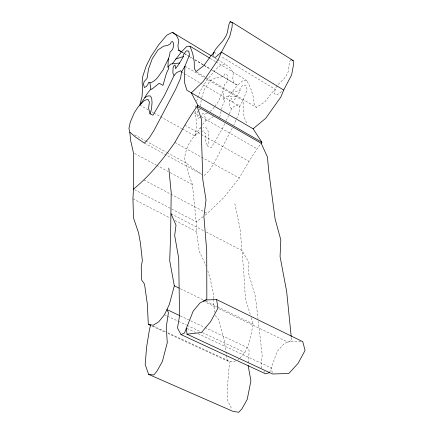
<?xml version="1.0" encoding="UTF-8"?>
<svg xmlns="http://www.w3.org/2000/svg" width="434" height="434" viewBox="0 0 434 434"><rect width="100%" height="100%" fill="white"/><g stroke="black" fill="none" stroke-linecap="round" stroke-linejoin="round"><path stroke-width="0.33" stroke-dasharray="2.17 1.63" d="M201.11 100.118L200.747 105.787M195.078 111.082C196.114 119.317 197.508 127.786 194.73 135.907C188.703 141.972 185.351 150.484 184.569 158.925L185.991 162.945L187.895 171.728L192.392 184.548L196.228 221.817L196.624 231.685L199.271 251.308L206.101 265.836M195.164 107.746L195.756 104.469M248.329 362.981L249.165 350.683L247.125 347.466L204.875 327.502M213.528 299.254L213.257 301.69L214.792 312.22M213.599 298.646L213.935 295.603L209.926 277.776L207.815 270.832M251.237 317.645L253.196 324.106L249.398 342.448L244.852 352.5L239.438 358.658M219.734 117.381L221.096 111.457M221.546 109.504L222.436 105.625L224.693 100.872L223.401 99.565L223.038 90.863M224.769 123.609L222.441 128.497L211.141 147.755L207.528 146.041L208.765 141.045L208.7 134.676L207.843 130.054L205.993 127.607L203.166 127.33M196.683 101.225C200.166 87.668 209.139 76.265 218.807 66.467L225.002 64.102L229.89 67.677L233.221 72.852L232.83 78.744L234.04 83.328L237.626 85.259L243.273 80.252L246.816 80.458L250.716 88.319L253.326 97.075L254.096 103.894L256.407 107.41L264.724 102.033L271.456 93.337L275.243 89.371L221.02 56.458M201.707 97.623L204.278 89.485L210.045 80.881L216.159 77.474L220.602 77.263L223.83 75.858L224.633 74.068L225.984 73.612L227.221 75.098L227.725 77.078L227.308 81.353L225.702 83.502L224.286 84.267L224.557 85.395L223.548 89.675L218.362 101.632L214.548 106.726M269.579 372.584L277.217 351.356L284.08 343.712L291.605 340.457L291.268 337.109M290.655 59.604C287.818 64.46 290.086 70.395 286.538 75.082C284.536 79.406 280.304 81.7 277.592 85.411M229.342 113.844L231.458 108.977L234.051 106.341L238.499 104.789L239.687 106.227L239.253 112.439L233.774 125.198M226.222 120.554L228.55 115.672M232.217 128.187L213.902 163.477L209.307 170.611L204.121 175.656L202.347 174.69M182.323 128.941L194.73 135.907L201.316 126.072M231.458 108.977L229.765 106.33L229.461 100.943L230.085 99.098L231.49 98.252L232.467 102.158L236.606 96.684L240.235 90.451L239.845 89.008L242.997 84.836L245.926 85.455L247.12 89.567L243.002 100.563L239.687 106.227L200.725 83.306M205.244 215.042L207.365 213.447L223.879 197.437L239.232 178.054L248.97 161.329L257.085 148.819L261.181 143.296M198.126 111.077L197.367 112.102L196.748 114.44L198.197 118.222L199.873 117.614M200.432 117.413L201.891 115.46L202.711 113.269L204.181 114.044L208.331 112.954M214.168 107.231L212.638 109.27L210.246 111.316M228.083 96.793L237.626 85.259L211.032 69.359M277.19 85.927L275.595 87.983L274.147 93.679L277.131 94.91L282.176 91.167M202.477 124.52L205.928 120.478L204.181 114.044M223.401 99.565L226.434 96.815L236.606 96.684M194.73 135.907L199.586 131.578L200.736 131.393M198.978 110.171L200.394 108.999M203.123 216.637L196.228 221.817L133.471 189.126M213.479 116.486L206.877 120.912L205.928 120.478M235.684 360.768L232.906 362.135L227.345 360.904L167.915 333.475M237.908 359.678L239.02 359.13M199.819 128.746L202.054 127.802M231.555 92.176L240.235 90.451M201.316 131.301L203.622 130.932L205.597 133.84L205.244 139.938L207.528 146.041M300.811 341.58L291.751 341.195L287.823 342.095L217.326 307.918M153.131 325.961L165.349 331.603M167.79 332.732L230.107 361.517L229.217 366.003L227.72 383.504L227.839 400.962L231.94 409.474M151.987 326.124L165.463 332.341M187.021 328.505L195.571 332.504M198.012 333.648L271.255 367.929L272.541 373.989M164.459 314.753L166.916 315.903M167.529 316.191L177.962 321.089M178.575 321.377L186.555 325.126M187.168 325.413L200.052 331.462M202.51 332.618L244.852 352.5M180.381 315.93L204.262 327.214M180.387 288.767L203.443 299.959M205.868 301.136L216.794 306.437M217.396 306.729L253.196 324.106M203.345 301.136L216.718 307.619M132.94 198.799L170.188 218.036M174.994 220.515L196.624 231.685M171.045 213.783L203.899 230.817M206.286 232.054L242.129 250.64L248.975 262.678L248.503 273.094L255.414 296.563L257.98 318.686M143.92 179.964L170.258 193.862M170.855 194.182L207.365 213.447M134.643 153.49L156.077 165.018M156.669 165.338L167.985 171.419M170.367 172.699L192.392 184.548M134.54 134.833L145.184 140.649M145.775 140.974L166.472 152.28M167.063 152.605L185.991 162.945L193.542 168.777L201.615 174.029M144.441 143.128L201.756 174.37M174.875 142.45L239.232 178.054M139.791 105.061L148.059 109.704M151.607 111.695L153.376 112.688M153.967 113.019L159.875 116.339M160.466 116.67L181.732 128.61M184.857 125.171L200.736 134.128M201.327 134.459L248.97 161.329M194.226 112.835L198.929 115.525M201.278 116.871L257.085 148.819M181.531 72.017L183.859 73.384M184.439 73.726L200.139 82.965M196.624 71.984L256.407 107.41M184.917 66.18L204.664 77.87M205.249 78.212L243.002 100.563L244.011 116.93L247.234 124.379M181.553 51.733L183.864 53.116M184.439 53.458L192.533 58.297M194.844 59.68L203.519 64.867M204.094 65.209L210.452 69.011M182.058 52.254L183.794 53.29M184.369 53.632L188.41 56.051M188.991 56.393L192.457 58.465M194.763 59.849L203.427 65.029M204.007 65.371L210.36 69.169M210.935 69.516L234.04 83.328M215.177 58.161L216.913 59.214M217.488 59.561L225.002 64.102M210.284 58.433L215.503 61.579M216.083 61.932L246.816 80.458M214.098 52.254L217.559 54.353M215.275 315.513L218.828 319.728L224.21 340.468L225.826 351.014M261.8 368.07L261.084 367.018L262.185 354.887L258.295 321.366M263.953 371.238L264.669 372.296M250.261 314.411L245.367 298.256L243.865 273.187L240.165 229.125L234.848 203.73M225.93 351.676L227.345 360.904"/><path stroke-width="0.65" d="M150.761 325.554L148.309 324.426L147.376 304.305L144.506 284.091L141.761 280.18L141.229 266.622L142.363 260.536L140.442 243.208L138.554 232.857L133.498 217.922L132.94 198.799L133.471 189.126L133.45 152.849L130.683 140.676L129.809 132.245L128.936 128.442L130.298 122.117L134.22 112.911L138.191 106.802L144.392 100.395L147.956 99.408L149.415 102.071L148.574 108.061L150.023 113.827L153.018 115.189L164.546 95.344L174.11 75.451L176.605 72.641L180.62 70.715L181.531 72.017L180.609 78.125L175.683 89.258L154.037 130.341L149.399 137.73L144.441 143.128L135.847 137.301L129.809 132.245M148.309 324.426L153.093 325.245L158.741 321.8L164.459 314.753L169.358 304.386L174.322 285.822L169.705 260.715L170.589 235.96L171.213 192.68L168.788 168.088M174.11 75.451L172.862 73.02L173.068 67.791L173.779 65.93L175.076 64.975L175.586 68.697L179.671 62.979L183.381 56.556L183.159 55.189L186.278 50.816L188.779 51.152L189.463 55.053L184.917 66.18L184.379 82.086L186.908 90.256L253.131 128.795L261.924 142.298L261.181 143.296L267.458 157.01L268.641 170.193L275.085 218.91L280.803 239.861L280.066 256.537L286.673 291.605L291.198 336.442M149.931 82.872C156.528 81.256 159.517 74.388 163.347 69.478C165.289 63.657 169.933 58.292 170.014 52.004C173.209 50.273 173.963 46.107 173.372 42.798L172.423 41.469L171.208 42.033L170.356 43.856L167.421 45.521L163.542 46.145L157.933 50.024L152.171 58.932L148.547 68.979L147.088 78.294L144.18 81.597L143.437 83.93L144.365 87.489L146.377 86.496L147.815 84.462L148.721 82.248L149.931 82.872L150.88 88.992L151.667 89.333L159.235 83.274L162.972 85.379L166.542 72.999L168.924 68.16L167.909 66.999L168.354 58.547M253.131 128.795L265.727 118.276L280.879 96.994L283.69 90.044L221.448 52.123L215.28 57.5L212.763 56.572C213.696 48.266 221.552 44.056 225.23 37.221C228.675 32.539 227.313 26.555 230.161 21.7L232.336 22.427L232.054 27.158L229.727 36.543L221.448 52.123L218.389 59.192L203.269 81.429L191.323 92.881L197.861 105.332L261.924 142.298M150.685 324.833L149.502 329.379L146.627 346.956L145.168 364.403L148.629 374.396L232.819 411.296L238.738 412.3L242.047 408.66L247.234 399.367L250.912 380.819L248.156 365.569M150.023 113.827L151.537 108.831L152.041 102.614L151.705 98.171L150.31 95.952L147.88 95.93L144.842 97.612L139.791 105.061L142.048 96.581L142.515 88.612L142.135 82.107L142.808 76.248L146.296 65.87L150.902 56.572L158.562 44.957L166.802 35.187L172.396 32.306L211.13 55.715M283.69 90.044L291.637 74.881L293.373 65.453L293.227 60.597L232.336 22.427M144.842 97.612L146.687 94.314L150.88 88.992M181.531 72.017L184.917 66.18M197.861 105.332C189.289 117.115 182.123 129.831 174.875 142.45C162.891 159.5 149.692 175.9 133.471 189.126M172.227 63.863L181.553 51.733L186.913 46.319L189.989 46.194L209.703 58.085M214.098 52.254L210.43 56.485L203.79 65.615L196.043 71.643L194.323 68.409L194.237 61.818L192.712 53.501L189.989 46.194M167.909 66.999L170.795 64.037L179.671 62.979M171.045 213.783L176.009 225.137L174.674 235.499L178.694 258.246L179.54 315.849L177.501 328.05L181.016 334.576L184.521 333.003L193.141 311.194L199.89 303.041L206.839 299.216L206.72 250.852L203.92 216.528L206.02 199.933L202.792 179.671L201.338 132.164L201.441 119.296L197.117 106.379L261.181 143.296M269.579 372.584L265.744 373.88L181.016 334.576M203.345 301.136L206.904 299.943L216.626 299.574L302.753 341.661L305.064 350.406L298.082 363.377L288.794 373.5L272.541 373.989L187.016 334.185L186.414 328.218M175.656 59.04L183.381 56.556M187.016 334.185L201.463 332.515L210.593 321.681L217.928 308.156L216.626 299.574M148.629 374.396L153.761 374.992L157.005 371.108L162.408 361.43L167.302 342.6L166.217 327.556L168.425 312.616L166.911 309.561L179.768 315.637M291.681 60L293.227 60.597M174.322 285.822L179.171 288.176M172.396 32.306L176.34 35.322L178.792 40.047L177.94 45.83L178.591 50.181L181.553 51.733M178.591 50.181L181.483 51.906M230.161 21.7L231.3 22.416"/></g></svg>
